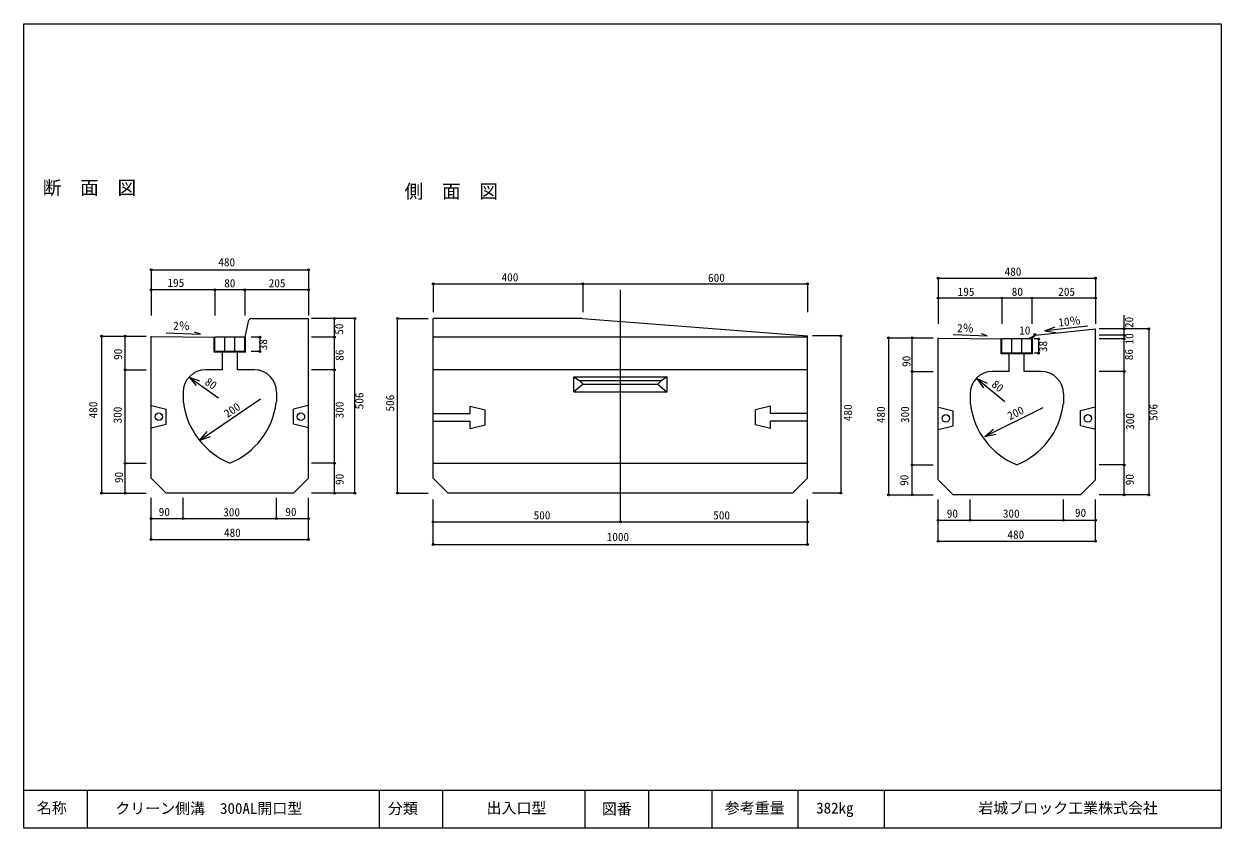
# Model space of a CAD drawing. Units: millimetres, scale not verified. Extents: x 623 to 3823, y 714 to 2864.
import ezdxf
from ezdxf.enums import TextEntityAlignment as Align

# ---------------------------------------------------------------- set-up
doc = ezdxf.new("R2010")
doc.units = ezdxf.units.MM
doc.header["$LTSCALE"] = 10
doc.header["$PDMODE"] = 32
doc.header["$PDSIZE"] = 5
doc.layers.add('通り芯', color=7, linetype='Continuous', lineweight=18)
doc.styles.add('ＭＳ ゴシック', font='')
doc.styles.get('ＭＳ ゴシック').set_extended_font_data('MS Gothic')

msp = doc.modelspace()

# ---------------------------------------------------------------- linework, layer by layer
at = {"layer": '通り芯'}
for p, q in [((623.42, 714.19), (623.42, 2864.19)), ((623.42, 2864.19), (3823.42, 2864.19)), ((3823.42, 2864.19), (3823.42, 714.19)), ((963.88, 2206.68), (1383.88, 2206.68)), ((963.88, 2206.68), (963.88, 2131.28)), ((1383.88, 2206.68), (1383.88, 2131.28)), ((3067.45, 2184.6), (3487.45, 2184.6)), ((3067.45, 2184.6), (3067.45, 2109.2)), ((3487.45, 2184.6), (3487.45, 2062.19)), ((1133.88, 2153.46), (963.88, 2153.46)), ((963.88, 2153.46), (963.88, 2084.26)), ((1213.88, 2153.46), (1133.88, 2153.46)), ((1133.88, 2153.46), (1133.88, 2084.26)), ((1383.88, 2153.46), (1213.88, 2153.46)), ((1213.88, 2153.46), (1213.88, 2084.26)), ((1383.88, 2153.46), (1383.88, 2084.26)), ((1717.73, 2169.33), (2117.73, 2169.33)), ((1717.73, 2169.33), (1717.73, 2093.83)), ((2117.73, 2169.33), (2117.73, 2093.83)), ((2117.73, 2169.33), (2717.73, 2169.33)), ((2217.73, 1541.53), (2217.73, 2153.46)), ((2717.73, 2169.33), (2717.73, 2093.83)), ((3237.45, 2131.38), (3067.45, 2131.38)), ((3067.45, 2131.38), (3067.45, 2062.19)), ((3317.45, 2131.38), (3237.45, 2131.38)), ((3237.45, 2131.38), (3237.45, 2062.19)), ((3487.45, 2131.38), (3317.45, 2131.38)), ((3317.45, 2131.38), (3317.45, 2062.19)), ((3564.15, 2048.92), (3564.15, 2085.45)), ((1222.53, 2068.46), (1214.03, 2026.56)), ((1232.33, 2076.47), (1383.88, 2076.47)), ((1383.88, 1649.47), (1383.88, 2076.47)), ((1453.51, 2076.47), (1392.01, 2076.47)), ((1507.65, 2076.47), (1434.43, 2076.47)), ((1453.51, 2026.47), (1453.51, 2076.47)), ((1507.65, 1609.47), (1507.65, 2076.47)), ((1621.76, 1609.92), (1621.76, 2076.92)), ((1621.76, 2076.92), (1704.18, 2076.92)), ((1717.73, 1649.92), (1717.73, 2076.92)), ((2116.03, 2076.92), (1717.73, 2076.92)), ((2116.26, 2076.9), (2717.73, 2030.38)), ((3327.46, 2031.89), (3487.44, 2048.92)), ((3467.1, 2055.92), (3352.31, 2043.7)), ((3352.31, 2043.7), (3380.3, 2054.49)), ((3487.45, 1644.92), (3487.45, 2048.92)), ((3564.15, 2048.92), (3497.64, 2048.92)), ((3629.93, 2048.92), (3519.64, 2048.92)), ((3564.15, 2031.92), (3564.15, 2048.92)), ((3629.93, 2048.92), (3629.93, 1604.92)), ((831.07, 2029.47), (831.07, 1609.47)), ((831.07, 2029.47), (920.66, 2029.47)), ((894.06, 1939.47), (894.06, 2029.47)), ((894.06, 2029.47), (950.05, 2029.47)), ((963.88, 1649.47), (963.88, 2029.47)), ((964.04, 2028.84), (1131.88, 2026.41)), ((1003.83, 2037.96), (1094.95, 2035.02)), ((1094.95, 2035.02), (1079.13, 2039.81)), ((1131.88, 1986.47), (1131.88, 2026.47)), ((1133.88, 1988.47), (1133.88, 2026.47)), ((1215.88, 2026.47), (1133.88, 2026.47)), ((1160.55, 1988.47), (1160.55, 2026.47)), ((1187.22, 1988.47), (1187.22, 2026.47)), ((1213.88, 1988.47), (1213.88, 2026.47)), ((1215.88, 1986.47), (1215.88, 2026.47)), ((1254.22, 2026.47), (1230.63, 2026.47)), ((1254.22, 2026.47), (1254.22, 1988.47)), ((1453.51, 2026.47), (1392.01, 2026.47)), ((1453.51, 1939.47), (1453.51, 2026.47)), ((2717.73, 2026.92), (1717.73, 2026.92)), ((2717.73, 1649.92), (2717.73, 2030.38)), ((2807.32, 2029.92), (2731.57, 2029.92)), ((2807.32, 2029.92), (2807.32, 1609.92)), ((2934.64, 2024.92), (2934.64, 1604.92)), ((2934.64, 2024.92), (3024.23, 2024.92)), ((2997.63, 1934.92), (2997.63, 2024.92)), ((2997.63, 2024.92), (3053.62, 2024.92)), ((3067.45, 1644.92), (3067.45, 2024.92)), ((3067.61, 2024.29), (3235.45, 2021.86)), ((3107.4, 2033.41), (3198.52, 2030.47)), ((3198.52, 2030.47), (3182.7, 2035.26)), ((3235.45, 1981.92), (3235.45, 2021.92)), ((3237.45, 1983.92), (3237.45, 2021.92)), ((3319.45, 2021.92), (3237.45, 2021.92)), ((3264.12, 1983.92), (3264.12, 2021.92)), ((3290.79, 1983.92), (3290.79, 2021.92)), ((3325.27, 2034.09), (3315.24, 2024.16)), ((3315.24, 2024.16), (3317.42, 2021.95)), ((3317.45, 1983.92), (3317.45, 2021.92)), ((3317.49, 2022.03), (3327.46, 2031.89)), ((3319.45, 1981.92), (3319.45, 2021.92)), ((3335.17, 2021.92), (3323.6, 2021.92)), ((3325.27, 2034.09), (3327.46, 2031.89)), ((3335.17, 2021.92), (3335.17, 1983.92)), ((3352.31, 2043.7), (3381.95, 2039.05)), ((3564.15, 2031.92), (3497.64, 2031.92)), ((3564.15, 2021.92), (3497.64, 2021.92)), ((3564.15, 2021.92), (3564.15, 2031.92)), ((3564.15, 1934.92), (3564.15, 2021.92)), ((1193.88, 1986.47), (1131.88, 1986.47)), ((1193.88, 1988.47), (1133.88, 1988.47)), ((1153.88, 1939.47), (1153.88, 1986.47)), ((1213.88, 1988.47), (1193.88, 1988.47)), ((1215.88, 1986.47), (1193.88, 1986.47)), ((1193.88, 1939.47), (1193.88, 1986.47)), ((1254.22, 1988.47), (1230.63, 1988.47)), ((3297.45, 1981.92), (3235.45, 1981.92)), ((3297.45, 1983.92), (3237.45, 1983.92)), ((3257.45, 1934.92), (3257.45, 1981.92)), ((3317.45, 1983.92), (3297.45, 1983.92)), ((3319.45, 1981.92), (3297.45, 1981.92)), ((3297.45, 1934.92), (3297.45, 1981.92)), ((3335.17, 1983.92), (3323.6, 1983.92)), ((894.06, 1689.47), (894.06, 1939.47)), ((894.06, 1939.47), (950.05, 1939.47)), ((1064.85, 1920.13), (1143.12, 1864.94)), ((1064.85, 1920.13), (1093.01, 1909.78)), ((1064.85, 1920.13), (1084.06, 1897.08)), ((1153.88, 1939.47), (1108.88, 1939.47)), ((1193.88, 1939.47), (1193.88, 1943.81)), ((1238.88, 1939.47), (1193.88, 1939.47)), ((1453.51, 1939.47), (1392.01, 1939.47)), ((1453.51, 1689.47), (1453.51, 1939.47)), ((1717.73, 1939.92), (2717.73, 1939.92)), ((2093.35, 1880.92), (2093.35, 1920.82)), ((2093.35, 1920.82), (2342.75, 1920.82)), ((2093.36, 1920.79), (2108.26, 1910.86)), ((2342.51, 1920.82), (2327.81, 1910.98)), ((2342.75, 1880.92), (2342.75, 1920.82)), ((2997.63, 1684.92), (2997.63, 1934.92)), ((2997.63, 1934.92), (3053.62, 1934.92)), ((3257.45, 1934.92), (3212.45, 1934.92)), ((3297.45, 1934.92), (3297.45, 1939.26)), ((3342.45, 1934.92), (3297.45, 1934.92)), ((3564.15, 1934.92), (3497.64, 1934.92)), ((3564.15, 1684.92), (3564.15, 1934.92)), ((2118.05, 1900.94), (2093.36, 1880.94)), ((2108.26, 1910.86), (2118.05, 1900.94)), ((2108.29, 1910.84), (2327.61, 1910.84)), ((2118.11, 1900.87), (2317.28, 1900.87)), ((2327.81, 1910.98), (2317.69, 1901.27)), ((2317.69, 1901.27), (2342.28, 1880.92)), ((3170.35, 1915.82), (3245.74, 1855.03)), ((3170.35, 1915.82), (3197.78, 1903.67)), ((3170.35, 1915.82), (3188.03, 1891.59)), ((1048.88, 1879.47), (1048.88, 1852.47)), ((1093.95, 1751.55), (1255.5, 1861.93)), ((1298.88, 1879.47), (1298.88, 1852.47)), ((2093.35, 1880.92), (2342.75, 1880.92)), ((3152.45, 1874.92), (3152.45, 1847.92)), ((3402.45, 1874.92), (3402.45, 1847.92)), ((964.14, 1843.98), (1003.98, 1834.27)), ((1004.02, 1794.19), (1004.02, 1834.26)), ((1343.75, 1794.19), (1343.75, 1834.26)), ((1383.62, 1843.98), (1343.79, 1834.27)), ((1816.4, 1842.42), (1856.35, 1832.19)), ((1816.44, 1822.29), (1816.44, 1842.41)), ((1856.35, 1792.24), (1856.35, 1832.19)), ((2619.05, 1842.42), (2579.11, 1832.19)), ((2579.11, 1792.24), (2579.11, 1832.19)), ((2619.01, 1822.29), (2619.01, 1842.41)), ((3067.71, 1839.43), (3107.55, 1829.73)), ((3107.59, 1789.64), (3107.59, 1829.72)), ((3192.28, 1761.1), (3348.15, 1838.27)), ((3447.32, 1789.64), (3447.32, 1829.72)), ((3487.19, 1839.43), (3447.36, 1829.73)), ((963.89, 1784.22), (1003.98, 1794.18)), ((1383.88, 1784.22), (1343.79, 1794.18)), ((1717.73, 1822.29), (1816.44, 1822.29)), ((1717.73, 1802.33), (1816.44, 1802.33)), ((1816.44, 1782.45), (1816.44, 1802.33)), ((1816.44, 1782.45), (1856.3, 1792.23)), ((2619.01, 1782.45), (2579.15, 1792.23)), ((2717.73, 1822.29), (2619.01, 1822.29)), ((2619.01, 1782.45), (2619.01, 1802.33)), ((2717.73, 1802.33), (2619.01, 1802.33)), ((1093.95, 1751.55), (1113.49, 1774.31)), ((1093.95, 1751.55), (1122.25, 1761.49)), ((3067.46, 1779.67), (3107.55, 1789.63)), ((3192.28, 1761.1), (3214.8, 1780.92)), ((3192.28, 1761.1), (3221.69, 1767)), ((3487.45, 1779.67), (3447.36, 1789.63)), ((894.06, 1609.47), (894.06, 1689.47)), ((894.06, 1689.47), (950.05, 1689.47)), ((1453.51, 1689.47), (1392.01, 1689.47)), ((1453.51, 1609.47), (1453.51, 1689.47)), ((1717.73, 1689.92), (2717.73, 1689.92)), ((2997.63, 1604.92), (2997.63, 1684.92)), ((2997.63, 1684.92), (3053.62, 1684.92)), ((3564.15, 1684.92), (3497.64, 1684.92)), ((3564.15, 1604.92), (3564.15, 1684.92)), ((963.88, 1649.47), (1003.88, 1609.47)), ((1343.88, 1609.47), (1383.88, 1649.47)), ((1717.73, 1649.92), (1757.73, 1609.92)), ((2717.73, 1649.92), (2677.73, 1609.92)), ((3067.45, 1644.92), (3107.45, 1604.92)), ((3447.45, 1604.92), (3487.45, 1644.92)), ((831.07, 1609.47), (920.66, 1609.47)), ((894.06, 1609.47), (950.05, 1609.47)), ((1343.88, 1609.47), (1003.88, 1609.47)), ((1453.51, 1609.47), (1392.01, 1609.47)), ((1507.65, 1609.47), (1434.43, 1609.47)), ((1621.76, 1609.92), (1704.18, 1609.92)), ((2677.73, 1609.92), (1757.73, 1609.92)), ((2807.32, 1609.92), (2731.57, 1609.92)), ((2934.64, 1604.92), (3024.23, 1604.92)), ((2997.63, 1604.92), (3053.62, 1604.92)), ((3447.45, 1604.92), (3107.45, 1604.92)), ((3564.15, 1604.92), (3497.64, 1604.92)), ((3629.93, 1604.92), (3519.64, 1604.92)), ((963.88, 1541.53), (963.88, 1597.53)), ((1048.88, 1541.53), (1048.88, 1597.53)), ((1298.88, 1541.53), (1298.88, 1597.53)), ((1383.88, 1541.53), (1383.88, 1597.53)), ((1717.73, 1532.58), (1717.73, 1592.99)), ((2217.73, 1532.58), (2217.73, 1592.99)), ((2717.73, 1532.58), (2717.73, 1592.99)), ((3067.45, 1536.99), (3067.45, 1592.98)), ((3152.45, 1536.99), (3152.45, 1592.98)), ((3402.45, 1536.99), (3402.45, 1592.98)), ((3487.45, 1536.99), (3487.45, 1592.98)), ((963.88, 1485.54), (963.88, 1555.53)), ((963.88, 1541.53), (1048.88, 1541.53)), ((1048.88, 1541.53), (1298.88, 1541.53)), ((1298.88, 1541.53), (1383.88, 1541.53)), ((1383.88, 1485.54), (1383.88, 1555.53)), ((1717.73, 1472.18), (1717.73, 1552.72)), ((2717.73, 1472.18), (2717.73, 1552.72)), ((3067.45, 1480.99), (3067.45, 1550.98)), ((3067.45, 1536.99), (3152.45, 1536.99)), ((3152.45, 1536.99), (3402.45, 1536.99)), ((3402.45, 1536.99), (3487.45, 1536.99)), ((3487.45, 1480.99), (3487.45, 1550.98)), ((1717.73, 1532.58), (2217.73, 1532.58)), ((2217.73, 1532.58), (2717.73, 1532.58)), ((963.88, 1485.54), (1383.88, 1485.54)), ((1717.73, 1472.18), (2717.73, 1472.18)), ((3067.45, 1480.99), (3487.45, 1480.99)), ((3823.42, 814.19), (623.42, 814.19)), ((793.42, 714.19), (793.42, 814.19)), ((1573.42, 714.19), (1573.42, 814.19)), ((1743.42, 714.19), (1743.42, 814.19)), ((2123.42, 714.19), (2123.42, 814.19)), ((2293.42, 714.19), (2293.42, 814.19)), ((2463.42, 714.19), (2463.42, 814.19)), ((2693.42, 714.19), (2693.42, 814.19)), ((2923.42, 714.19), (2923.42, 814.19)), ((3823.42, 714.19), (623.42, 714.19))]:
    msp.add_line(p, q, dxfattribs=at)
for centre in [(984.06, 1814.1), (1363.71, 1814.1), (3087.63, 1809.55), (3467.27, 1809.55)]:
    msp.add_circle(centre, 10.01, dxfattribs=at)
for centre, radius, start, end in [((1232.33, 2066.47), 10, 90, 168.52445), ((1108.88, 1879.47), 60, 90, 180), ((1238.88, 1879.47), 60, 0, 90), ((3212.45, 1874.92), 60, 90, 180), ((3342.45, 1874.92), 60, 0, 90), ((1248.48, 1875.75), 199.88, 186.83695, 248.33663), ((1099.29, 1875.75), 199.88, 291.66334, 353.16302), ((3352.05, 1871.2), 199.88, 186.83695, 248.33663), ((3202.86, 1871.2), 199.88, 291.66334, 353.16302)]:
    msp.add_arc(centre, radius, start, end, dxfattribs=at)
for p in [(963.88, 2206.68), (1383.88, 2206.68), (3067.45, 2184.6), (3487.45, 2184.6), (963.88, 2153.46), (1133.88, 2153.46), (1213.88, 2153.46), (1383.88, 2153.46), (1717.73, 2169.33), (2117.73, 2169.33), (2717.73, 2169.33), (3067.45, 2131.38), (3237.45, 2131.38), (3317.45, 2131.38), (3487.45, 2131.38), (1453.51, 2076.47), (1507.65, 2076.47), (1621.76, 2076.92), (3564.15, 2048.92), (3629.93, 2048.92), (831.07, 2029.47), (894.06, 2029.47), (1254.22, 2026.47), (1453.51, 2026.47), (2807.32, 2029.92), (2934.64, 2024.92), (2997.63, 2024.92), (3315.24, 2024.16), (3325.27, 2034.09), (3335.17, 2021.92), (3564.15, 2031.92), (3564.15, 2021.92), (1254.22, 1988.47), (3335.17, 1983.92), (894.06, 1939.47), (1453.51, 1939.47), (2997.63, 1934.92), (3564.15, 1934.92), (894.06, 1689.47), (1453.51, 1689.47), (2997.63, 1684.92), (3564.15, 1684.92), (831.07, 1609.47), (894.06, 1609.47), (1453.51, 1609.47), (1507.65, 1609.47), (1621.76, 1609.92), (2807.32, 1609.92), (2934.64, 1604.92), (2997.63, 1604.92), (3564.15, 1604.92), (3629.93, 1604.92), (963.88, 1541.53), (1048.88, 1541.53), (1298.88, 1541.53), (1383.88, 1541.53), (3067.45, 1536.99), (3152.45, 1536.99), (3402.45, 1536.99), (3487.45, 1536.99), (1717.73, 1532.58), (2217.73, 1532.58), (2717.73, 1532.58), (963.88, 1485.54), (1383.88, 1485.54), (1717.73, 1472.18), (2717.73, 1472.18), (3067.45, 1480.99), (3487.45, 1480.99)]:
    msp.add_point(p, dxfattribs=at)

# ---------------------------------------------------------------- texts
at = {"layer": '通り芯', "style": 'ＭＳ ゴシック'}
for s, height, p in [('断  面  図', 36.66, (673.62, 2396.84)), ('側  面  図', 36.66, (1640.82, 2387.07)), ('480', 21.99, (1143.01, 2209.56)), ('480', 21.99, (3244.86, 2184.32)), ('195', 21.99, (1007.08, 2154.52)), ('80', 21.99, (1158.73, 2153.39)), ('205', 21.99, (1277.81, 2153.39)), ('400', 21.99, (1900.21, 2169.22)), ('600', 21.99, (2452.11, 2167.96)), ('195', 21.99, (3119.38, 2130.55)), ('80', 21.99, (3263.84, 2130.55)), ('205', 21.99, (3388.26, 2130.55)), ('10', 21.99, (3283.87, 2027.21)), ('90', 21.99, (983.57, 1541.84)), ('300', 21.99, (1156.16, 1541.17)), ('90', 21.99, (1322.06, 1541.84)), ('500', 21.99, (1985.89, 1532.9)), ('500', 21.99, (2465.97, 1532.9)), ('90', 21.99, (3090.28, 1537.38)), ('300', 21.99, (3240.29, 1537.38)), ('90', 21.99, (3432.84, 1539.62)), ('480', 21.99, (1158.17, 1486.32)), ('480', 21.99, (3252.41, 1481.18)), ('1000', 21.99, (2181.2, 1474.94)), ('名称', 29.33, (657.94, 744.67)), ('クリーン側溝\u3000300AL開口型', 29.33, (867.61, 743.24)), ('分類', 29.33, (1596.11, 743.07)), ('出入口型', 29.33, (1859.94, 744.31)), ('図番', 29.33, (2168.31, 742.02)), ('参考重量', 29.33, (2496.82, 744.22)), ('382㎏', 29.33, (2741.16, 744.22)), ('岩城ブロック工業株式会社', 29.33, (3174.57, 744.35))]:
    msp.add_text(s, height=height, dxfattribs=at).set_placement(p, align=Align.BOTTOM_LEFT)
for s, rotation, p in [('10％', 6.075, (3390.37, 2048.3)), ('2％', 358.152, (1021.68, 2039.93)), ('50', 90, (1483.39, 2033.19)), ('2％', 358.152, (3117.27, 2033.54)), ('20', 90, (3595.09, 2051.23)), ('38', 90, (1280.06, 1991.63)), ('10', 90, (3595.74, 2007.26)), ('90', 90, (892.49, 1965.79)), ('86', 90, (1484.51, 1963.54)), ('38', 90, (3365.08, 1986.73)), ('86', 90, (3594.71, 1965.07)), ('90', 90, (2999.81, 1947.09)), ('80', 324.811, (1100.97, 1897.05)), ('80', 321.116, (3203.59, 1891.5)), ('506', 90, (1537.46, 1833.83)), ('506', 90, (1619.74, 1827.81)), ('480', 90, (826.21, 1809.64)), ('300', 90, (891.37, 1796.16)), ('200', 34.342, (1171.21, 1804.74)), ('300', 90, (1484.51, 1809.64)), ('480', 90, (2843.51, 1802.15)), ('480', 90, (2931.76, 1796.84)), ('300', 90, (2996.24, 1797.1)), ('200', 26.338, (3261.95, 1798.29)), ('506', 90, (3660.02, 1803.25)), ('300', 90, (3597.79, 1778.84)), ('90', 90, (894.74, 1636.64)), ('90', 90, (1484.61, 1631.48)), ('90', 90, (2994, 1629.18)), ('90', 90, (3596.76, 1630.68))]:
    msp.add_text(s, height=21.99, rotation=rotation, dxfattribs=at).set_placement(p, align=Align.BOTTOM_LEFT)

doc.saveas('drawing.dxf')
